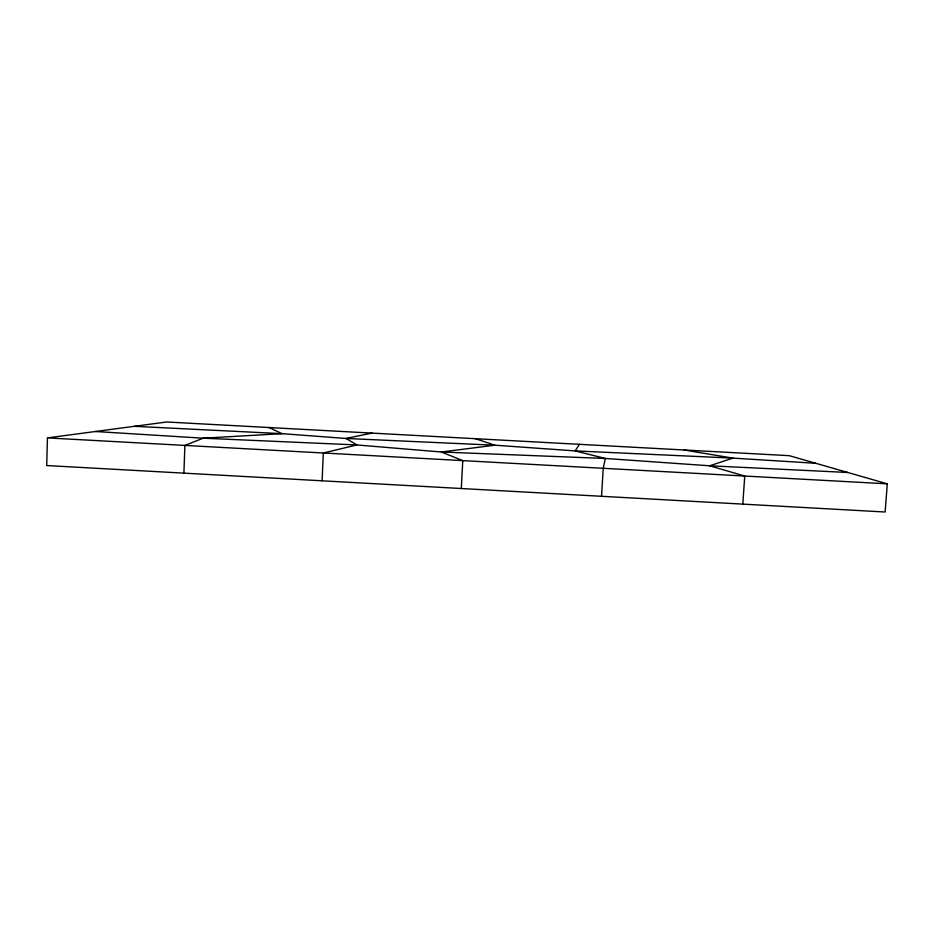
<?xml version="1.0" encoding="UTF-8"?>
<svg xmlns="http://www.w3.org/2000/svg" width="934" height="934" viewBox="0 0 934 934"><rect width="100%" height="100%" fill="white"/><g stroke="black" fill="none" stroke-linecap="round" stroke-linejoin="round"><path stroke-width="1.4" d="M47.447 437.906L46.7 465.541L885.117 512.007L887.3 483.835L789.288 455.675L166.649 421.993L47.447 437.906L887.3 483.835M183.905 473.141L184.885 445.425L203.18 438.198L282.091 433.668L345.954 438.466L494.892 445.203L575.087 450.9L732.875 458.115L815.732 463.276M322.102 480.8L323.316 453.002L356.963 444.946L441.35 452.009L605.314 458.466L709.665 465.786L847.745 472.476M461.314 488.517L462.762 460.625L441.35 452.009L494.892 445.203L475.441 438.7M601.543 496.293L603.236 468.308L605.314 458.466L575.087 450.9L579.489 444.327M742.81 504.115L744.748 476.048L709.665 465.786L732.875 458.115L684.097 449.99M371.954 433.096L345.954 438.466L356.963 444.946L203.18 438.198L95.385 431.508M134.356 426.313L282.091 433.668L269.027 427.538"/></g></svg>
